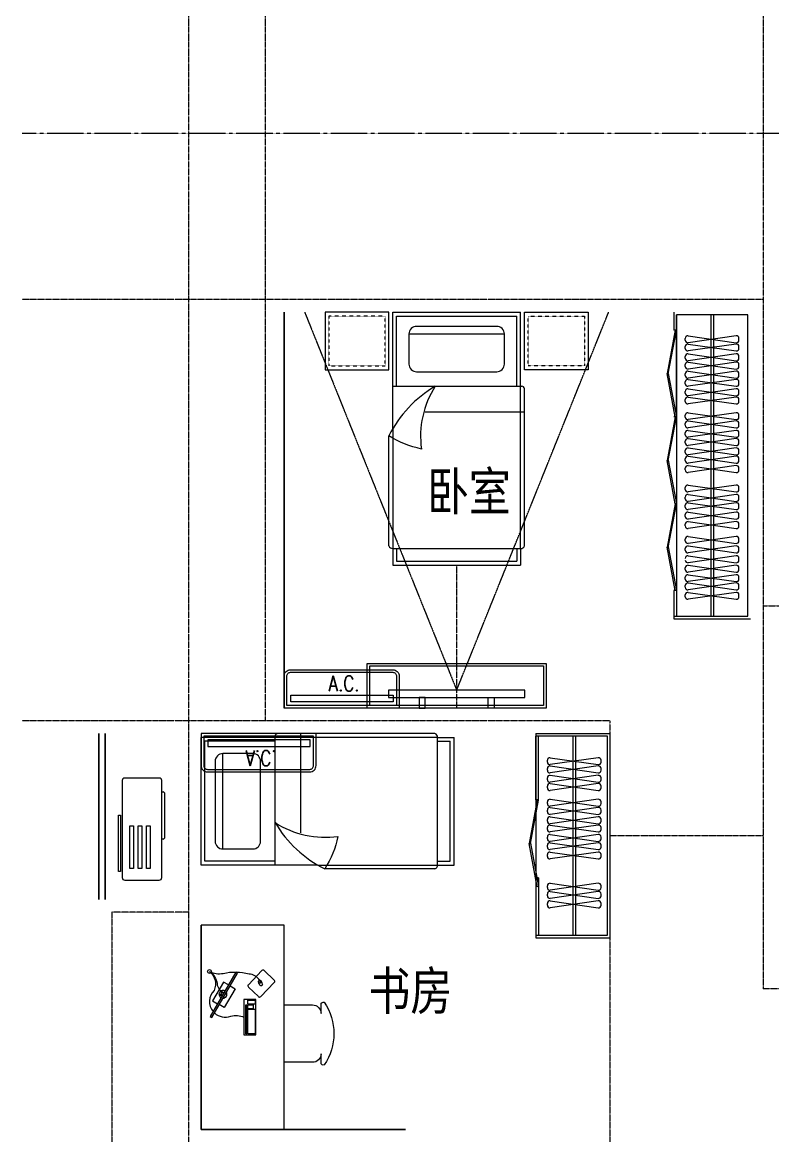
# Model space of a CAD drawing. Extents: x 5432254 to 5695744, y -448727 to -401527.
# Drawn here: x 5646423 to 5652297, y -428341 to -419619 of the extents above; entities that cross this region are included whole.
import ezdxf
from ezdxf.enums import TextEntityAlignment as Align

# ---------------------------------------------------------------- set-up
doc = ezdxf.new("R2010")
doc.units = 0
doc.linetypes.add('DASH', pattern=[0.35, 0.25, -0.1])
doc.linetypes.add('DOTE', pattern=[2.42, 2, -0.2, 0.02, -0.2])
for name, color, linetype, lineweight in [('Area', 200, 'CONTINUOUS', 9), ('DOTE', 251, 'DOTE', 0), ('SIGNT', 252, 'DOTE', 0), ('家具', 33, 'CONTINUOUS', 9), ('看线', 27, 'CONTINUOUS', 0), ('移动家具', 41, 'CONTINUOUS', 20)]:
    doc.layers.add(name, color=color, linetype=linetype, lineweight=lineweight)
for name, color, linetype in [('PUB_TEXT', 7, 'CONTINUOUS'), ('RAIL', 163, 'CONTINUOUS'), ('WINDOW', 4, 'CONTINUOUS')]:
    doc.layers.add(name, color=color, linetype=linetype)
doc.styles.add('DIM_FONT', font='SIMPLEX.shx', dxfattribs={"width": 0.8})
doc.styles.add('HZ', font='rs.shx', dxfattribs={"width": 0.8, "bigfont": 'hztxt.shx'})
doc.styles.add('黑体', font='SIMHEI.TTF', dxfattribs={"height": 10})

# ---------------------------------------------------------------- blocks, each defined once
blk = doc.blocks.new('A$C2D724C6D')
at = {"layer": '移动家具', "ltscale": 0.5}
blk.add_lwpolyline([(50, 300), (850, 300, -0.414214), (900, 250), (900, 0), (0, 0), (0, 250, -0.414214)], format="xyb", close=True, dxfattribs=at)
at = {"layer": '移动家具', "color": 251, "ltscale": 40}
blk.add_lwpolyline([(50, 280), (850, 280, -0.414214), (880, 250), (880, 20), (20, 20), (20, 250, -0.414214)], format="xyb", close=True, dxfattribs=at)
blk.add_lwpolyline([(52.9, 49.9), (52.9, 99.9), (852.9, 99.9), (852.9, 49.9)], close=True, dxfattribs=at)
at = {"layer": '移动家具', "color": 251, "ltscale": 40, "style": 'HZ', "width": 0.8}
blk.add_text('A.C.', height=120, rotation=0.00001, dxfattribs=at).set_placement((347.6, 132.7))
blk = doc.blocks.new('A$C18784298')
at = {"layer": '移动家具', "color": 251, "ltscale": 40}
for points in [[(0, 1066.3), (58.1, 1066.3), (58.1, 0), (0, 0)], [(58.1, 827.5), (140, 827.5), (140, 779.6), (58.1, 779.6)], [(58.1, 238.8), (140, 238.8), (140, 286.7), (58.1, 286.7)]]:
    blk.add_lwpolyline(points, close=True, dxfattribs=at)
blk = doc.blocks.new('ytjhgkj')
at = {"layer": '移动家具', "ltscale": 0.5}
blk.add_lwpolyline([(34949.4, 26115.8), (34599.4, 26115.8), (34599.4, 27515.8), (34949.4, 27515.8)], close=True, dxfattribs=at)
at = {"layer": '移动家具', "color": 251, "ltscale": 40}
blk.add_lwpolyline([(34929.4, 26135.8), (34619.4, 26135.8), (34619.4, 27495.8), (34929.4, 27495.8)], close=True, dxfattribs=at)
at = {"layer": '移动家具', "color": 251, "xscale": -1}
blk.add_blockref('A$C18784298', (34739.4, 26282.6), dxfattribs=at)
blk = doc.blocks.new('bed3')
at = {"layer": '移动家具'}
for p, q in [((1210594.1, -496224.4), (1210594.1, -495312.1)), ((1210594.1, -495312.1), (1211594.1, -495312.1)), ((1211594.1, -495891.2), (1211594.1, -495312.1)), ((1210624.1, -495342.1), (1211564.1, -495342.1)), ((1210624.1, -495891.2), (1210624.1, -495342.1)), ((1211564.1, -495891.2), (1211564.1, -495342.1)), ((1210720.7, -495481.9), (1211467.5, -495481.9)), ((1210594.2, -495891.2), (1211604.1, -495891.2)), ((1211624.1, -497142), (1211624.1, -495911.2)), ((1210846.7, -496091.5), (1211624.1, -496091.5)), ((1210564.1, -497142), (1210564.1, -496279.1)), ((1210594.1, -497162), (1211594.1, -497162)), ((1210594.1, -497162), (1210594.2, -497292)), ((1210624.1, -497162), (1210624.2, -497262)), ((1211564.1, -497162), (1211564.1, -497262)), ((1211594.1, -497162), (1211594.1, -497292)), ((1210594.2, -497292), (1211594.1, -497292)), ((1210624.2, -497262), (1211564.1, -497262))]:
    blk.add_line(p, q, dxfattribs=at)
at = {"layer": '移动家具', "linetype": 'DASH'}
for p, q in [((1211594.1, -497162), (1211594.1, -495891.2)), ((1210594.1, -496224.4), (1210594.1, -497162))]:
    blk.add_line(p, q, dxfattribs=at)
at = {"layer": '移动家具'}
blk.add_lwpolyline([(1210720.7, -495481.9), (1210720.7, -495717.3, 0.414214), (1210780.7, -495777.3), (1211407.5, -495777.3, 0.414214), (1211467.5, -495717.3), (1211467.5, -495481.9, 0.414214), (1211407.5, -495421.9), (1210780.7, -495421.9, 0.414214)], format="xyb", close=True, dxfattribs=at)
blk.add_lwpolyline([(1210926.8, -495891.2, 0.180302), (1210818.8, -496382.9, -0.088637), (1210564.2, -496279.1, 28871.271551)], format="xyb", dxfattribs=at)
for centre, radius, start, end in [((1211407.4, -496703.6), 944, 120.60747, 153.27731), ((1211604.1, -495911.2), 20, 0, 90), ((1210592.9, -497131.3), 30.7, 200.35664, 272.31522), ((1211595.4, -497131.4), 30.7, 267.68839, 339.69174)]:
    blk.add_arc(centre, radius, start, end, dxfattribs=at)
blk = doc.blocks.new('dgfgf')
at = {"layer": '移动家具'}
blk.add_lwpolyline([(7597.4, -62676.2), (7147.4, -62676.2), (7147.4, -63176.2), (7597.4, -63176.2), (7597.4, -62676.2), (7517.4, -62676.2)], dxfattribs=at)
at = {"layer": '移动家具', "color": 251, "linetype": 'DASH', "ltscale": 0.2}
blk.add_lwpolyline([(7567.4, -62706.2), (7177.4, -62706.2), (7177.4, -63146.2), (7567.4, -63146.2)], close=True, dxfattribs=at)
blk = doc.blocks.new('monitor')
at = {"layer": '家具'}
for p, q in [((1213982.4, -498634.8), (1213982.4, -498649.8)), ((1214012.4, -498634.8), (1214012.4, -498649.8))]:
    blk.add_line(p, q, dxfattribs=at)
for points in [[(1214082.4, -498649.8), (1214082.4, -498604.8), (1213912.4, -498604.8), (1213912.4, -498649.8)], [(1214082.4, -498664.8), (1214082.4, -498709.8), (1213912.4, -498709.8), (1213912.4, -498664.8)]]:
    blk.add_lwpolyline(points, dxfattribs=at)
for points in [[(1213982.4, -498634.8), (1214012.4, -498634.8), (1214012.4, -498619.8), (1213982.4, -498619.8)], [(1213987.4, -498634.8), (1214007.4, -498634.8), (1214007.4, -498649.8), (1213987.4, -498649.8)], [(1213797.4, -498664.8), (1214197.4, -498664.8), (1214197.4, -498649.8), (1213797.4, -498649.8)]]:
    blk.add_lwpolyline(points, close=True, dxfattribs=at)
for start, end in [(120, 180), (0, 60), (210, 330)]:
    blk.add_arc((1213997.4, -498649.8), 30, start, end, dxfattribs=at)
blk = doc.blocks.new('keyborad')
at = {"layer": '家具'}
for points in [[(1214046.4, -499984), (1214324.6, -499984), (1214324.6, -499890.6), (1214046.4, -499890.6)], [(1214055.1, -499905.4), (1214247.2, -499905.4), (1214247.2, -499912.1), (1214055.1, -499912.1)], [(1214055.1, -499920.4), (1214247.2, -499920.4), (1214247.2, -499976.8), (1214055.1, -499976.8)], [(1214251.6, -499905.4), (1214282.7, -499905.4), (1214282.7, -499912.1), (1214251.6, -499912.1)], [(1214251.6, -499920.4), (1214282.7, -499920.4), (1214282.7, -499961.8), (1214251.6, -499961.8)], [(1214286.6, -499920.4), (1214317.7, -499920.4), (1214317.7, -499976.8), (1214286.6, -499976.8)]]:
    blk.add_lwpolyline(points, close=True, dxfattribs=at)
blk = doc.blocks.new('com')
at = {"layer": '家具'}
for p, q in [((1214280.4, -499610.8), (1214281.6, -499613.3)), ((1214281.2, -499613.4), (1214289.2, -499632.1))]:
    blk.add_line(p, q, dxfattribs=at)
for points in [[(1213891, -499544.4, -0.353754), (1213926.2, -499692, 0.387634), (1213918.9, -499857.6, 0.387634)], [(1213891, -499544.4, -0.222136), (1213949.9, -499638.9, 0.247528), (1214001.8, -499714, 1.194978)], [(1213891, -499544.4, 0.157264), (1213997.5, -499558.6, -0.115899), (1214200.6, -499561.2, -0.228917), (1214276.5, -499604.2, 0.669925)], [(1214287.8, -499652.5, -0.102482), (1214276.3, -499632.3, -0.140335), (1214275.8, -499619.7, -0.497592), (1214289.6, -499613.9, 0.497592)], [(1214304.9, -499645.2, 0.102482), (1214298.3, -499622.9, 0.140335), (1214289.6, -499613.9, 0.497592), (1214275.8, -499619.7, -0.497592)], [(1214304.9, -499645.2, -0.825627), (1214287.8, -499652.5, -4.21376)], [(1213929.7, -499868.9, 0.285337), (1214057.1, -499893.7, -0.150591), (1214161, -499901.6)]]:
    blk.add_lwpolyline(points, format="xyb", dxfattribs=at)
blk.add_lwpolyline([(1214292.5, -499740.6), (1214398.3, -499630.1, 0.414214), (1214397.9, -499611), (1214319.9, -499536.3, 0.414214), (1214300.8, -499536.8), (1214195, -499647.3, 0.414214), (1214195.4, -499666.4), (1214273.4, -499741, 0.414214)], format="xyb", close=True, dxfattribs=at)
blk.add_lwpolyline([(1214275.5, -499604.8), (1214279.4, -499611.3), (1214281.3, -499610.2), (1214277.4, -499603.7)], close=True, dxfattribs=at)
blk.add_circle((1213891, -499544.4), 15, dxfattribs=at)
blk.add_arc((1214282.6, -499616.5), 17, 248.14708, 338.04844, dxfattribs=at)
at = {"layer": '家具', "rotation": 59.99999999993759}
blk.add_blockref('monitor', (175154.7, -1301750.3), dxfattribs=at)
at = {"layer": '看线', "rotation": 90}
blk.add_blockref('keyborad', (714270.4, -1714087.1), dxfattribs=at)
blk = doc.blocks.new('eeq22222')
at = {"layer": '家具'}
for p, q in [((-476268.5, -693643.4), (-476268.5, -693783.4)), ((-476248.5, -694463.4), (-476248.5, -693663.4)), ((-476248.5, -693783.4), (-476268.5, -693783.4)), ((-476248.5, -694463.4), (-476268.5, -694463.4)), ((-476268.5, -695823.4), (-476268.5, -696023.4)), ((-476248.5, -695823.4), (-476268.5, -695823.4)), ((-476248.5, -695823.4), (-476248.5, -696023.4)), ((-476268.5, -696023.4), (-476268.5, -696043.4)), ((-476268.5, -696023.4), (-475688.5, -696023.4)), ((-476268.5, -696043.4), (-475668.5, -696043.4))]:
    blk.add_line(p, q, dxfattribs=at)
at = {"layer": '家具', "color": 8}
for p, q in [((-475978.5, -693663.4), (-475978.5, -696023.4)), ((-475958.5, -693663.4), (-475958.5, -696023.4)), ((-475781.1, -693827.5), (-476155.8, -693881.5)), ((-476155.8, -693827.5), (-475781.1, -693881.5)), ((-476178.5, -693861.6), (-476178.5, -693847.3)), ((-476178.5, -693926), (-476178.5, -693911.7)), ((-475781.1, -693891.9), (-476155.8, -693945.8)), ((-476155.8, -693891.9), (-475781.1, -693945.8)), ((-475758.5, -693861.6), (-475758.5, -693847.3)), ((-475758.5, -693926), (-475758.5, -693911.7)), ((-476178.5, -694003.3), (-476178.5, -693989)), ((-475781.1, -693969.2), (-476155.8, -694023.1)), ((-476155.8, -693969.2), (-475781.1, -694023.1)), ((-475758.5, -694003.3), (-475758.5, -693989)), ((-476178.5, -694067.7), (-476178.5, -694053.4)), ((-475781.1, -694033.6), (-476155.8, -694087.5)), ((-476155.8, -694033.6), (-475781.1, -694087.5)), ((-475758.5, -694067.7), (-475758.5, -694053.4)), ((-476178.5, -694138.8), (-476178.5, -694124.5)), ((-475781.1, -694104.7), (-476155.8, -694158.7)), ((-476155.8, -694104.7), (-475781.1, -694158.7)), ((-475781.1, -694169.1), (-476155.8, -694223.1)), ((-476155.8, -694169.1), (-475781.1, -694223.1)), ((-475758.5, -694138.8), (-475758.5, -694124.5)), ((-476178.5, -694203.2), (-476178.5, -694188.9)), ((-476178.5, -694276.8), (-476178.5, -694262.5)), ((-475781.1, -694242.7), (-476155.8, -694296.6)), ((-476155.8, -694242.7), (-475781.1, -694296.6)), ((-475758.5, -694203.2), (-475758.5, -694188.9)), ((-475758.5, -694276.8), (-475758.5, -694262.5)), ((-476178.5, -694341.2), (-476178.5, -694326.9)), ((-475781.1, -694307.1), (-476155.8, -694361)), ((-476155.8, -694307.1), (-475781.1, -694361)), ((-475758.5, -694341.2), (-475758.5, -694326.9)), ((-475781.1, -694430.1), (-476155.8, -694484)), ((-476155.8, -694430.1), (-475781.1, -694484)), ((-476178.5, -694464.2), (-476178.5, -694449.9)), ((-476178.5, -694528.6), (-476178.5, -694514.3)), ((-475781.1, -694494.5), (-476155.8, -694548.4)), ((-476155.8, -694494.5), (-475781.1, -694548.4)), ((-475758.5, -694464.2), (-475758.5, -694449.9)), ((-475758.5, -694528.6), (-475758.5, -694514.3)), ((-476178.5, -694602.2), (-476178.5, -694587.9)), ((-475781.1, -694568.1), (-476155.8, -694622)), ((-476155.8, -694568.1), (-475781.1, -694622)), ((-475758.5, -694602.2), (-475758.5, -694587.9)), ((-476178.5, -694666.6), (-476178.5, -694652.3)), ((-475781.1, -694632.5), (-476155.8, -694686.4)), ((-476155.8, -694632.5), (-475781.1, -694686.4)), ((-475781.1, -694706), (-476155.8, -694760)), ((-476155.8, -694706), (-475781.1, -694760)), ((-475758.5, -694666.6), (-475758.5, -694652.3)), ((-476178.5, -694740.2), (-476178.5, -694725.9)), ((-476178.5, -694804.6), (-476178.5, -694790.3)), ((-475781.1, -694770.4), (-476155.8, -694824.4)), ((-476155.8, -694770.4), (-475781.1, -694824.4)), ((-475758.5, -694740.2), (-475758.5, -694725.9)), ((-475758.5, -694804.6), (-475758.5, -694790.3)), ((-476178.5, -694878.2), (-476178.5, -694863.9)), ((-475781.1, -694844), (-476155.8, -694898)), ((-476155.8, -694844), (-475781.1, -694898)), ((-475758.5, -694878.2), (-475758.5, -694863.9)), ((-476178.5, -695031), (-476178.5, -695016.7)), ((-475781.1, -694996.9), (-476155.8, -695050.8)), ((-476155.8, -694996.9), (-475781.1, -695050.8)), ((-475758.5, -695031), (-475758.5, -695016.7)), ((-476178.5, -695104.6), (-476178.5, -695090.3)), ((-475781.1, -695070.5), (-476155.8, -695124.4)), ((-476155.8, -695070.5), (-475781.1, -695124.4)), ((-475781.1, -695134.9), (-476155.8, -695188.8)), ((-476155.8, -695134.9), (-475781.1, -695188.8)), ((-475758.5, -695104.6), (-475758.5, -695090.3)), ((-476178.5, -695169), (-476178.5, -695154.7)), ((-476178.5, -695242.6), (-476178.5, -695228.3)), ((-475781.1, -695208.5), (-476155.8, -695262.4)), ((-476155.8, -695208.5), (-475781.1, -695262.4)), ((-475758.5, -695169), (-475758.5, -695154.7)), ((-475758.5, -695242.6), (-475758.5, -695228.3)), ((-476178.5, -695317), (-476178.5, -695302.6)), ((-475781.1, -695282.8), (-476155.8, -695336.8)), ((-476155.8, -695282.8), (-475781.1, -695336.8)), ((-475758.5, -695317), (-475758.5, -695302.6)), ((-475781.1, -695399.6), (-476155.8, -695453.6)), ((-476155.8, -695399.6), (-475781.1, -695453.6)), ((-476178.5, -695433.8), (-476178.5, -695419.5)), ((-475781.1, -695473.2), (-476155.8, -695527.2)), ((-476155.8, -695473.2), (-475781.1, -695527.2)), ((-475758.5, -695433.8), (-475758.5, -695419.5)), ((-476178.5, -695507.4), (-476178.5, -695493.1)), ((-475781.1, -695551.1), (-476155.8, -695605.1)), ((-476155.8, -695551.1), (-475781.1, -695605.1)), ((-475758.5, -695507.4), (-475758.5, -695493.1)), ((-475758.5, -695585.2), (-475758.5, -695570.9)), ((-476178.5, -695658.8), (-476178.5, -695644.5)), ((-475781.1, -695624.7), (-476155.8, -695678.7)), ((-476155.8, -695624.7), (-475781.1, -695678.7)), ((-475758.5, -695658.8), (-475758.5, -695644.5)), ((-476178.5, -695733.2), (-476178.5, -695718.9)), ((-475781.1, -695699.1), (-476155.8, -695753)), ((-476155.8, -695699.1), (-475781.1, -695753)), ((-475758.5, -695733.2), (-475758.5, -695718.9)), ((-476178.5, -695797.6), (-476178.5, -695783.3)), ((-475781.1, -695763.4), (-476155.8, -695817.4)), ((-476155.8, -695763.4), (-475781.1, -695817.4)), ((-475781.1, -695837), (-476155.8, -695891)), ((-476155.8, -695837), (-475781.1, -695891)), ((-475758.5, -695797.6), (-475758.5, -695783.3)), ((-476178.5, -695871.2), (-476178.5, -695856.9)), ((-475758.5, -695871.2), (-475758.5, -695856.9))]:
    blk.add_line(p, q, dxfattribs=at)
at = {"layer": '家具'}
for points in [[(-476248.5, -693663.4), (-476248.5, -696023.4), (-475688.5, -696023.4), (-475688.5, -693663.4)], [(-476258.3, -693783.4), (-476321.4, -694123.4), (-476311.6, -694125.2), (-476248.5, -693785.2)], [(-476258.3, -694463.4), (-476321.4, -694123.4), (-476311.6, -694121.6), (-476248.5, -694461.6)], [(-476258.3, -694463.4), (-476321.4, -694803.4), (-476311.6, -694805.2), (-476248.5, -694465.2)], [(-476258.3, -695143.4), (-476321.4, -694803.4), (-476311.6, -694801.6), (-476248.5, -695141.6)], [(-476258.3, -695143.4), (-476321.4, -695483.4), (-476311.6, -695485.2), (-476248.5, -695145.2)], [(-476258.3, -695823.4), (-476321.4, -695483.4), (-476311.6, -695481.6), (-476248.5, -695821.6)]]:
    blk.add_lwpolyline(points, close=True, dxfattribs=at)
at = {"layer": '家具', "color": 8}
for centre, start, end in [((-476158.5, -693847.3), 82.40536, 180), ((-475778.5, -693847.3), 0, 97.59464), ((-476158.5, -693861.6), 180, 277.59464), ((-476158.5, -693911.7), 82.40536, 180), ((-475778.5, -693861.6), 262.40536, 0), ((-475778.5, -693911.7), 0, 97.59464), ((-476158.5, -693926), 180, 277.59464), ((-476158.5, -693989), 82.40536, 180), ((-476158.5, -694003.3), 180, 277.59464), ((-475778.5, -693926), 262.40536, 0), ((-475778.5, -693989), 0, 97.59464), ((-475778.5, -694003.3), 262.40536, 0), ((-476158.5, -694053.4), 82.40536, 180), ((-476158.5, -694067.7), 180, 277.59464), ((-475778.5, -694053.4), 0, 97.59464), ((-475778.5, -694067.7), 262.40536, 0), ((-476158.5, -694124.5), 82.40536, 180), ((-476158.5, -694138.8), 180, 277.59464), ((-476158.5, -694188.9), 82.40536, 180), ((-475778.5, -694124.5), 0, 97.59464), ((-475778.5, -694138.8), 262.40536, 0), ((-475778.5, -694188.9), 0, 97.59464), ((-476158.5, -694203.2), 180, 277.59464), ((-476158.5, -694262.5), 82.40536, 180), ((-475778.5, -694203.2), 262.40536, 0), ((-475778.5, -694262.5), 0, 97.59464), ((-476158.5, -694276.8), 180, 277.59464), ((-476158.5, -694326.9), 82.40536, 180), ((-476158.5, -694341.2), 180, 277.59464), ((-475778.5, -694276.8), 262.40536, 0), ((-475778.5, -694326.9), 0, 97.59464), ((-475778.5, -694341.2), 262.40536, 0), ((-476158.5, -694449.9), 82.40536, 180), ((-475778.5, -694449.9), 0, 97.59464), ((-476158.5, -694464.2), 180, 277.59464), ((-476158.5, -694514.3), 82.40536, 180), ((-476158.5, -694528.6), 180, 277.59464), ((-475778.5, -694464.2), 262.40536, 0), ((-475778.5, -694514.3), 0, 97.59464), ((-475778.5, -694528.6), 262.40536, 0), ((-476158.5, -694587.9), 82.40536, 180), ((-476158.5, -694602.2), 180, 277.59464), ((-475778.5, -694587.9), 0, 97.59464), ((-475778.5, -694602.2), 262.40536, 0), ((-476158.5, -694652.3), 82.40536, 180), ((-476158.5, -694666.6), 180, 277.59464), ((-476158.5, -694725.9), 82.40536, 180), ((-475778.5, -694652.3), 0, 97.59464), ((-475778.5, -694666.6), 262.40536, 0), ((-475778.5, -694725.9), 0, 97.59464), ((-476158.5, -694740.2), 180, 277.59464), ((-476158.5, -694790.3), 82.40536, 180), ((-475778.5, -694740.2), 262.40536, 0), ((-475778.5, -694790.3), 0, 97.59464), ((-476158.5, -694804.6), 180, 277.59464), ((-476158.5, -694863.9), 82.40536, 180), ((-476158.5, -694878.2), 180, 277.59464), ((-475778.5, -694804.6), 262.40536, 0), ((-475778.5, -694863.9), 0, 97.59464), ((-475778.5, -694878.2), 262.40536, 0), ((-476158.5, -695016.7), 82.40536, 180), ((-476158.5, -695031), 180, 277.59464), ((-475778.5, -695016.7), 0, 97.59464), ((-475778.5, -695031), 262.40536, 0), ((-476158.5, -695090.3), 82.40536, 180), ((-476158.5, -695104.6), 180, 277.59464), ((-476158.5, -695154.7), 82.40536, 180), ((-475778.5, -695090.3), 0, 97.59464), ((-475778.5, -695104.6), 262.40536, 0), ((-475778.5, -695154.7), 0, 97.59464), ((-476158.5, -695169), 180, 277.59464), ((-476158.5, -695228.3), 82.40536, 180), ((-475778.5, -695169), 262.40536, 0), ((-475778.5, -695228.3), 0, 97.59464), ((-476158.5, -695242.6), 180, 277.59464), ((-476158.5, -695302.6), 82.40536, 180), ((-476158.5, -695317), 180, 277.59464), ((-475778.5, -695242.6), 262.40536, 0), ((-475778.5, -695302.6), 0, 97.59464), ((-475778.5, -695317), 262.40536, 0), ((-476158.5, -695419.5), 82.40536, 180), ((-475778.5, -695419.5), 0, 97.59464), ((-476158.5, -695433.8), 180, 277.59464), ((-476158.5, -695493.1), 82.40536, 180), ((-475778.5, -695433.8), 262.40536, 0), ((-475778.5, -695493.1), 0, 97.59464), ((-476158.5, -695507.4), 180, 277.59464), ((-476158.5, -695570.9), 82.40536, 180), ((-475778.5, -695507.4), 262.40536, 0), ((-475778.5, -695570.9), 0, 97.59464), ((-476158.5, -695585.2), 180, 277.59464), ((-476158.5, -695644.5), 82.40536, 180), ((-476158.5, -695658.8), 180, 277.59464), ((-475778.5, -695585.2), 262.40536, 0), ((-475778.5, -695644.5), 0, 97.59464), ((-475778.5, -695658.8), 262.40536, 0), ((-476158.5, -695718.9), 82.40536, 180), ((-476158.5, -695733.2), 180, 277.59464), ((-475778.5, -695718.9), 0, 97.59464), ((-475778.5, -695733.2), 262.40536, 0), ((-476158.5, -695783.3), 82.40536, 180), ((-476158.5, -695797.6), 180, 277.59464), ((-476158.5, -695856.9), 82.40536, 180), ((-475778.5, -695783.3), 0, 97.59464), ((-475778.5, -695797.6), 262.40536, 0), ((-475778.5, -695856.9), 0, 97.59464), ((-476158.5, -695871.2), 180, 277.59464), ((-475778.5, -695871.2), 262.40536, 0)]:
    blk.add_arc(centre, 20, start, end, dxfattribs=at)
at = {"layer": '家具', "color": 8, "style": 'DIM_FONT', "width": 0.7, "flags": 9}
for tag, p in [('XSIZE', (-475983, -693855.8)), ('YSIZE', (-475983, -693855.8)), ('XSIZE', (-475983, -693920.2)), ('YSIZE', (-475983, -693920.2)), ('XSIZE', (-475983, -693997.5)), ('YSIZE', (-475983, -693997.5)), ('XSIZE', (-475983, -694061.9)), ('YSIZE', (-475983, -694061.9)), ('YSIZE', (-475983, -694133)), ('XSIZE', (-475983, -694133)), ('XSIZE', (-475983, -694197.4)), ('YSIZE', (-475983, -694197.4)), ('XSIZE', (-475983, -694271)), ('YSIZE', (-475983, -694271)), ('XSIZE', (-475983, -694335.4)), ('YSIZE', (-475983, -694335.4)), ('XSIZE', (-475983, -694458.4)), ('YSIZE', (-475983, -694458.4)), ('XSIZE', (-475983, -694522.8)), ('YSIZE', (-475983, -694522.8)), ('XSIZE', (-475983, -694596.4)), ('YSIZE', (-475983, -694596.4)), ('YSIZE', (-475983, -694660.8)), ('XSIZE', (-475983, -694660.8)), ('YSIZE', (-475983, -694734.4)), ('XSIZE', (-475983, -694734.4)), ('YSIZE', (-475983, -694798.8)), ('XSIZE', (-475983, -694798.8)), ('YSIZE', (-475983, -694872.4)), ('XSIZE', (-475983, -694872.4)), ('XSIZE', (-475983, -695025.2)), ('YSIZE', (-475983, -695025.2)), ('XSIZE', (-475983, -695098.8)), ('YSIZE', (-475983, -695098.8)), ('XSIZE', (-475983, -695163.2)), ('YSIZE', (-475983, -695163.2)), ('YSIZE', (-475983, -695236.8)), ('XSIZE', (-475983, -695236.8)), ('YSIZE', (-475983, -695311.1)), ('XSIZE', (-475983, -695311.1)), ('YSIZE', (-475983, -695428)), ('XSIZE', (-475983, -695428)), ('YSIZE', (-475983, -695501.6)), ('XSIZE', (-475983, -695501.6)), ('YSIZE', (-475983, -695579.4)), ('XSIZE', (-475983, -695579.4)), ('YSIZE', (-475983, -695653)), ('XSIZE', (-475983, -695653)), ('YSIZE', (-475983, -695727.4)), ('XSIZE', (-475983, -695727.4)), ('YSIZE', (-475983, -695791.8)), ('XSIZE', (-475983, -695791.8)), ('YSIZE', (-475983, -695865.4)), ('XSIZE', (-475983, -695865.4))]:
    blk.add_attdef(tag, p, '', height=0.5, rotation=90, dxfattribs=at)
blk = doc.blocks.new('2 e')
at = {"layer": '家具'}
for p, q in [((-477348.5, -696943.4), (-477348.5, -696963.4)), ((-477348.5, -696943.4), (-476768.5, -696943.4)), ((-477348.5, -697463.4), (-477348.5, -696963.4)), ((-477328.5, -697463.4), (-477328.5, -696963.4)), ((-476768.5, -696943.4), (-476768.5, -698543.4)), ((-477328.5, -697463.4), (-477348.5, -697463.4)), ((-477348.5, -698073.4), (-477348.5, -698523.4)), ((-477328.5, -698073.4), (-477348.5, -698073.4)), ((-477328.5, -698073.4), (-477328.5, -698523.4)), ((-477348.5, -698523.4), (-477348.5, -698543.4)), ((-477348.5, -698543.4), (-476768.5, -698543.4))]:
    blk.add_line(p, q, dxfattribs=at)
at = {"layer": '家具', "color": 8}
for p, q in [((-477058.5, -696963.4), (-477058.5, -698523.4)), ((-477038.5, -696963.4), (-477038.5, -698523.4)), ((-476861.1, -697132.3), (-477235.8, -697186.3)), ((-477235.8, -697132.3), (-476861.1, -697186.3)), ((-477258.5, -697166.5), (-477258.5, -697152.2)), ((-477258.5, -697230.9), (-477258.5, -697216.6)), ((-476861.1, -697196.7), (-477235.8, -697250.7)), ((-477235.8, -697196.7), (-476861.1, -697250.7)), ((-476838.5, -697166.5), (-476838.5, -697152.2)), ((-476838.5, -697230.9), (-476838.5, -697216.6)), ((-477258.5, -697304.5), (-477258.5, -697290.2)), ((-476861.1, -697270.3), (-477235.8, -697324.3)), ((-477235.8, -697270.3), (-476861.1, -697324.3)), ((-476838.5, -697304.5), (-476838.5, -697290.2)), ((-477258.5, -697368.9), (-477258.5, -697354.5)), ((-476861.1, -697334.7), (-477235.8, -697388.7)), ((-477235.8, -697334.7), (-476861.1, -697388.7)), ((-476838.5, -697368.9), (-476838.5, -697354.5)), ((-477258.5, -697491.9), (-477258.5, -697477.6)), ((-476861.1, -697457.7), (-477235.8, -697511.7)), ((-477235.8, -697457.7), (-476861.1, -697511.7)), ((-476838.5, -697491.9), (-476838.5, -697477.6)), ((-477258.5, -697556.3), (-477258.5, -697542)), ((-476861.1, -697522.1), (-477235.8, -697576.1)), ((-477235.8, -697522.1), (-476861.1, -697576.1)), ((-476838.5, -697556.3), (-476838.5, -697542)), ((-477258.5, -697629.9), (-477258.5, -697615.5)), ((-476861.1, -697595.7), (-477235.8, -697649.7)), ((-477235.8, -697595.7), (-476861.1, -697649.7)), ((-476861.1, -697660.1), (-477235.8, -697714.1)), ((-477235.8, -697660.1), (-476861.1, -697714.1)), ((-476838.5, -697629.9), (-476838.5, -697615.5)), ((-477258.5, -697694.2), (-477258.5, -697679.9)), ((-477258.5, -697767.8), (-477258.5, -697753.5)), ((-476861.1, -697733.7), (-477235.8, -697787.7)), ((-477235.8, -697733.7), (-476861.1, -697787.7)), ((-476838.5, -697694.2), (-476838.5, -697679.9)), ((-476838.5, -697767.8), (-476838.5, -697753.5)), ((-477258.5, -697832.2), (-477258.5, -697817.9)), ((-476861.1, -697798.1), (-477235.8, -697852.1)), ((-477235.8, -697798.1), (-476861.1, -697852.1)), ((-476838.5, -697832.2), (-476838.5, -697817.9)), ((-477258.5, -697905.8), (-477258.5, -697891.5)), ((-476861.1, -697871.7), (-477235.8, -697925.6)), ((-477235.8, -697871.7), (-476861.1, -697925.6)), ((-476838.5, -697905.8), (-476838.5, -697891.5)), ((-477258.5, -698150), (-477258.5, -698135.7)), ((-476861.1, -698115.9), (-477235.8, -698169.8)), ((-477235.8, -698115.9), (-476861.1, -698169.8)), ((-476861.1, -698180.3), (-477235.8, -698234.2)), ((-477235.8, -698180.3), (-476861.1, -698234.2)), ((-476838.5, -698150), (-476838.5, -698135.7)), ((-477258.5, -698214.4), (-477258.5, -698200.1)), ((-477258.5, -698288), (-477258.5, -698273.7)), ((-476861.1, -698253.9), (-477235.8, -698307.8)), ((-477235.8, -698253.9), (-476861.1, -698307.8)), ((-476838.5, -698214.4), (-476838.5, -698200.1)), ((-476838.5, -698288), (-476838.5, -698273.7))]:
    blk.add_line(p, q, dxfattribs=at)
at = {"layer": '家具'}
for points in [[(-477348.5, -696963.4), (-477348.5, -698523.4), (-476788.5, -698523.4), (-476788.5, -696963.4)], [(-477338.3, -697463.4), (-477401.4, -697803.4), (-477391.6, -697805.2), (-477328.5, -697465.2)], [(-477338.3, -698143.4), (-477401.4, -697803.4), (-477391.6, -697801.6), (-477328.5, -698141.6)]]:
    blk.add_lwpolyline(points, close=True, dxfattribs=at)
at = {"layer": '家具', "color": 8}
for centre, start, end in [((-477238.5, -697152.2), 82.40536, 180), ((-476858.5, -697152.2), 0, 97.59464), ((-477238.5, -697166.5), 180, 277.59464), ((-477238.5, -697216.6), 82.40536, 180), ((-477238.5, -697230.9), 180, 277.59464), ((-476858.5, -697166.5), 262.40536, 0), ((-476858.5, -697216.6), 0, 97.59464), ((-476858.5, -697230.9), 262.40536, 0), ((-477238.5, -697290.2), 82.40536, 180), ((-477238.5, -697304.5), 180, 277.59464), ((-476858.5, -697290.2), 0, 97.59464), ((-476858.5, -697304.5), 262.40536, 0), ((-477238.5, -697354.5), 82.40536, 180), ((-477238.5, -697368.9), 180, 277.59464), ((-476858.5, -697354.5), 0, 97.59464), ((-476858.5, -697368.9), 262.40536, 0), ((-477238.5, -697477.6), 82.40536, 180), ((-477238.5, -697491.9), 180, 277.59464), ((-476858.5, -697477.6), 0, 97.59464), ((-476858.5, -697491.9), 262.40536, 0), ((-477238.5, -697542), 82.40536, 180), ((-477238.5, -697556.3), 180, 277.59464), ((-476858.5, -697542), 0, 97.59464), ((-476858.5, -697556.3), 262.40536, 0), ((-477238.5, -697615.5), 82.40536, 180), ((-477238.5, -697629.9), 180, 277.59464), ((-477238.5, -697679.9), 82.40536, 180), ((-476858.5, -697615.5), 0, 97.59464), ((-476858.5, -697629.9), 262.40536, 0), ((-476858.5, -697679.9), 0, 97.59464), ((-477238.5, -697694.2), 180, 277.59464), ((-477238.5, -697753.5), 82.40536, 180), ((-476858.5, -697694.2), 262.40536, 0), ((-476858.5, -697753.5), 0, 97.59464), ((-477238.5, -697767.8), 180, 277.59464), ((-477238.5, -697817.9), 82.40536, 180), ((-477238.5, -697832.2), 180, 277.59464), ((-476858.5, -697767.8), 262.40536, 0), ((-476858.5, -697817.9), 0, 97.59464), ((-476858.5, -697832.2), 262.40536, 0), ((-477238.5, -697891.5), 82.40536, 180), ((-477238.5, -697905.8), 180, 277.59464), ((-476858.5, -697891.5), 0, 97.59464), ((-476858.5, -697905.8), 262.40536, 0), ((-477238.5, -698135.7), 82.40536, 180), ((-477238.5, -698150), 180, 277.59464), ((-477238.5, -698200.1), 82.40536, 180), ((-476858.5, -698135.7), 0, 97.59464), ((-476858.5, -698150), 262.40536, 0), ((-476858.5, -698200.1), 0, 97.59464), ((-477238.5, -698214.4), 180, 277.59464), ((-477238.5, -698273.7), 82.40536, 180), ((-476858.5, -698214.4), 262.40536, 0), ((-476858.5, -698273.7), 0, 97.59464), ((-477238.5, -698288), 180, 277.59464), ((-476858.5, -698288), 262.40536, 0)]:
    blk.add_arc(centre, 20, start, end, dxfattribs=at)
at = {"layer": '家具', "color": 8, "style": 'DIM_FONT', "width": 0.7, "flags": 9}
for tag, p in [('YSIZE', (-477063, -697160.7)), ('XSIZE', (-477063, -697160.7)), ('YSIZE', (-477063, -697225.1)), ('XSIZE', (-477063, -697225.1)), ('YSIZE', (-477063, -697298.7)), ('XSIZE', (-477063, -697298.7)), ('YSIZE', (-477063, -697363.1)), ('XSIZE', (-477063, -697363.1)), ('YSIZE', (-477063, -697486.1)), ('XSIZE', (-477063, -697486.1)), ('YSIZE', (-477063, -697550.5)), ('XSIZE', (-477063, -697550.5)), ('YSIZE', (-477063, -697624)), ('XSIZE', (-477063, -697624)), ('YSIZE', (-477063, -697688.4)), ('XSIZE', (-477063, -697688.4)), ('YSIZE', (-477063, -697762)), ('XSIZE', (-477063, -697762)), ('XSIZE', (-477063, -697826.4)), ('YSIZE', (-477063, -697826.4)), ('XSIZE', (-477063, -697900)), ('YSIZE', (-477063, -697900)), ('XSIZE', (-477063, -698144.2)), ('YSIZE', (-477063, -698144.2)), ('XSIZE', (-477063, -698208.6)), ('YSIZE', (-477063, -698208.6)), ('YSIZE', (-477063, -698282.2)), ('XSIZE', (-477063, -698282.2))]:
    blk.add_attdef(tag, p, '', height=0.5, rotation=90, dxfattribs=at)
blk = doc.blocks.new('A$C4EB5717C')
at = {"layer": '家具', "color": 8}
for p, q in [((520.3, 110), (520.3, 120)), ((883.1, 100), (530.3, 100)), ((893.1, 120), (893.1, 110))]:
    blk.add_line(p, q, dxfattribs=at)
for points in [[(269.2, 459.1), (709, 459.1), (709, 444), (269.2, 444)], [(290.4, 371.5), (625.9, 371.5), (625.9, 342.6), (290.4, 342.6)], [(290.4, 305.7), (625.9, 305.7), (625.9, 276.8), (290.4, 276.8)], [(290.4, 239.9), (625.9, 239.9), (625.9, 211), (290.4, 211)]]:
    blk.add_lwpolyline(points, close=True, dxfattribs=at)
at = {"layer": '家具'}
blk.add_lwpolyline([(220, 120), (980, 120, 0.414214), (1000, 140), (1000, 410, 0.414214), (980, 430), (220, 430, 0.414214), (200, 410), (200, 140, 0.414214)], format="xyb", close=True, dxfattribs=at)
at = {"layer": '家具', "color": 8}
for centre, start, end in [((530.3, 110), 180, 270), ((883.1, 110), 270, 0)]:
    blk.add_arc(centre, 10, start, end, dxfattribs=at)

msp = doc.modelspace()

# ---------------------------------------------------------------- linework, layer by layer
at = {"layer": 'DOTE'}
for p, q in [((5647723.4, -415595.8), (5647723.4, -437288.5)), ((5648323.4, -415595.8), (5648323.4, -425090.9)), ((5652223.4, -416590.9), (5652223.4, -427190.9)), ((5652223.4, -421790.9), (5646423.4, -421790.9)), ((5649823.5, -423870.8), (5649823.5, -424990.9)), ((5652223.4, -424190.9), (5659323.4, -424190.9)), ((5651023.4, -425090.9), (5646423.4, -425090.9)), ((5651023.4, -425090.9), (5651023.4, -428390.9)), ((5652223.4, -425990.9), (5651023.4, -425990.9)), ((5647123.4, -426590.9), (5647123.4, -437288.5)), ((5647723.4, -426590.9), (5647123.4, -426590.9)), ((5654323.4, -427190.9), (5652223.4, -427190.9))]:
    msp.add_line(p, q, dxfattribs=at)
at = {"layer": 'DOTE', "ltscale": 0.5}
msp.add_line((5689823.4, -420490.9), (5646423.4, -420490.9), dxfattribs=at)
at = {"layer": 'RAIL'}
for p, q in [((5647023.4, -426490.9), (5647023.4, -425190.9)), ((5647073.4, -426490.9), (5647073.4, -425190.9))]:
    msp.add_line(p, q, dxfattribs=at)
at = {"layer": 'SIGNT', "ltscale": 0.5}
for p, q in [((5648634.2, -421890.9), (5649823.5, -424850.9)), ((5649823.5, -424850.9), (5651012.8, -421890.9))]:
    msp.add_line(p, q, dxfattribs=at)
at = {"layer": 'WINDOW'}
for p, q in [((5648473.4, -424990.9), (5648473.4, -421890.9)), ((5647823.4, -426690.9), (5647823.4, -428290.9)), ((5649423.4, -428290.9), (5647823.4, -428290.9))]:
    msp.add_line(p, q, dxfattribs=at)
at = {"layer": '家具'}
msp.add_lwpolyline([(5647823.4, -428290.9), (5648473.4, -428290.9), (5648473.4, -426690.9), (5647823.4, -426690.9)], close=True, dxfattribs=at)
msp.add_lwpolyline([(5648473.4, -427315.9), (5648694.4, -427315.9, -0.414214), (5648761.9, -427383.4), (5648761.9, -427310.9, -0.53639), (5648785.7, -427295.1, -0.310378), (5648785.7, -427786.6, -0.53639), (5648761.9, -427770.9), (5648761.9, -427698.4, -0.414214), (5648694.4, -427765.9), (5648473.4, -427765.9)], format="xyb", dxfattribs=at)

# ---------------------------------------------------------------- block references
at = {"layer": 'Area', "color": 2}
for name in ['eeq22222', '2 e']:
    msp.add_blockref(name, (6127791.9, 271752.5), dxfattribs=at)
at = {"layer": '家具', "extrusion": (0, 0, -1), "xscale": -1, "zscale": -1, "rotation": 269.9993052950562}
msp.add_blockref('dgfgf', (-5586117.4, -429489.1), dxfattribs=at)
at = {"layer": '家具'}
msp.add_blockref('bed3', (4438729.3, 73421.2), dxfattribs=at)
at = {"layer": '家具', "extrusion": (0, 0, -1), "zscale": -1, "rotation": 90.00069470494381}
msp.add_blockref('dgfgf', (-5713529.5, -429489.1), dxfattribs=at)
at = {"layer": '家具'}
for name, p, rotation in [('ytjhgkj', (5676639.2, -459590.3), 90), ('A$C2D724C6D', (5648473.4, -424990.9), 0.0002157779488773777), ('bed3', (5152511.4, -1636815), 90), ('A$C4EB5717C', (5647635.5, -426539.1), 90)]:
    msp.add_blockref(name, p, dxfattribs=dict(at, rotation=rotation))
at = {"layer": '家具', "xscale": -1, "rotation": 180.0000110323564}
msp.add_blockref('A$C2D724C6D', (5647823.4, -425190.9), dxfattribs=at)
msp.add_blockref('A$C2D724C6D', (5647823.4, -425190.9), dxfattribs=at)
at = {"layer": '看线'}
msp.add_blockref('com', (4433997.9, 72489.5), dxfattribs=at)

# ---------------------------------------------------------------- texts
at = {"layer": 'PUB_TEXT', "style": '黑体', "width": 0.8}
for s, p in [('卧室', (5649919.3, -423443.2)), ('书房', (5649461.6, -427355.7))]:
    msp.add_text(s, height=300, dxfattribs=at).set_placement(p, align=Align.CENTER)

doc.saveas('drawing.dxf')
